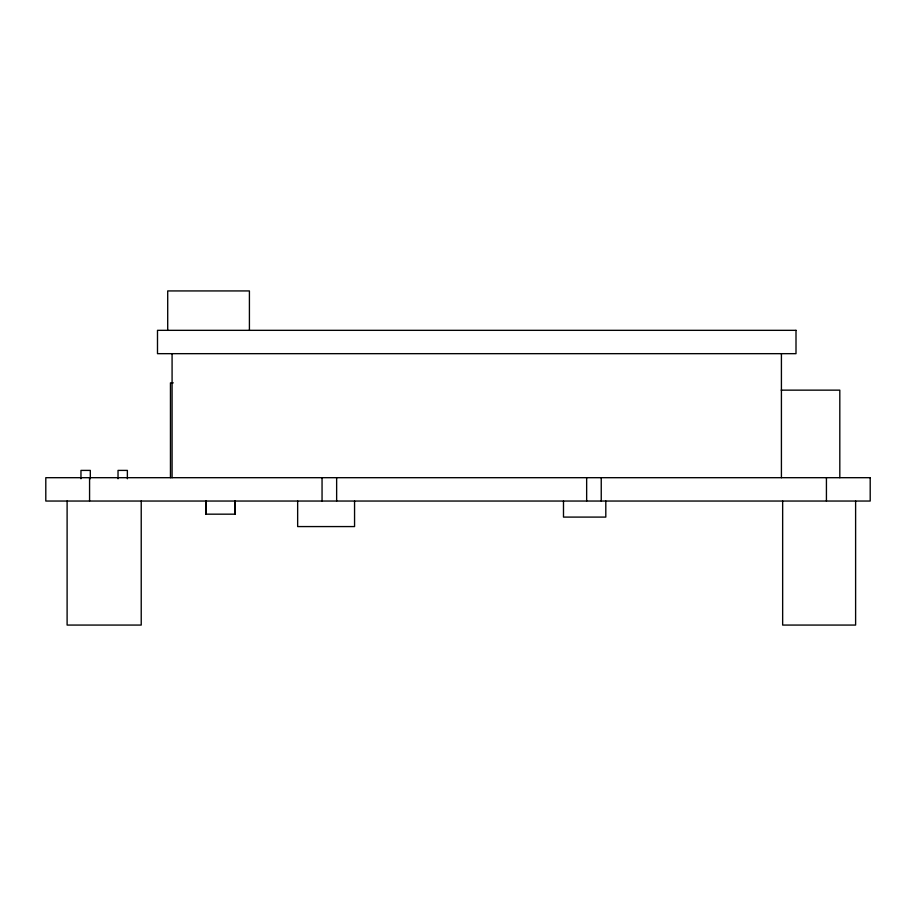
<?xml version="1.0" encoding="UTF-8"?>
<svg xmlns="http://www.w3.org/2000/svg" width="916" height="916" viewBox="0 0 916 916"><rect width="100%" height="100%" fill="white"/><g stroke="black" fill="none" stroke-linecap="round" stroke-linejoin="round"><path stroke-width="1.37" d="M173.25 382.854L170.456 382.854L170.456 477.694M781.176 390.147L839.812 390.147L839.812 477.694M855.613 501.041L855.613 625.067L782.653 625.067L782.653 501.041M826.427 477.694L826.427 501.041M781.417 353.668L781.417 477.694M605.808 501.041L605.808 517.093L563.489 517.093L563.489 501.041M601.24 477.694L601.24 501.041M586.652 477.694L586.652 501.041M354.561 501.041L354.561 526.574L297.654 526.574L297.654 501.041M336.641 477.694L336.641 501.041M322.054 477.694L322.054 501.041M249.415 330.332L249.415 290.933L167.708 290.933L167.708 330.332M235.206 501.041L235.206 514.174L205.768 514.174L205.768 501.041M234.943 501.041L234.943 514.174M206.02 501.041L206.02 514.174M172.082 353.668L172.082 477.694M141.224 501.041L141.224 625.067L67.108 625.067L67.108 501.041M127.37 478.759L127.37 470.4L118.027 470.4L118.027 478.759M90.306 478.759L90.306 470.4L80.963 470.4L80.963 478.759M89.573 477.694L89.573 501.041M796.004 330.332L157.495 330.332L157.495 353.668L796.004 353.668L796.004 330.332M870.2 477.694L45.8 477.694L45.8 501.041L870.2 501.041L870.2 477.694"/></g></svg>
